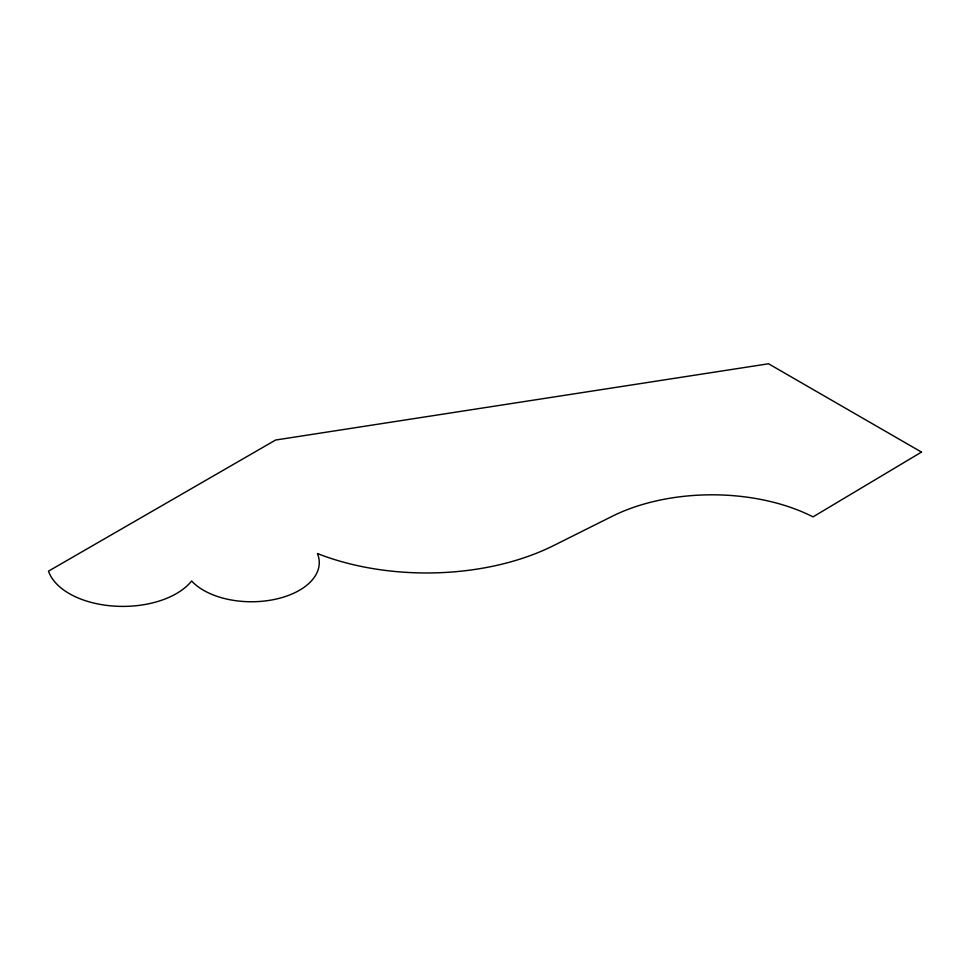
<?xml version="1.0" encoding="UTF-8"?>
<svg xmlns="http://www.w3.org/2000/svg" width="970" height="970" viewBox="0 0 970 970"><rect width="100%" height="100%" fill="white"/><g stroke="black" fill="none" stroke-linecap="round" stroke-linejoin="round"><path stroke-width="1.45" d="M921.5 452.093L813.018 516.877A152.545 88.076 0 0 0 612.216 516.283L553.349 545.698A193.782 111.877 0 0 1 317.42 553.543A67.791 39.139 0 0 1 275.444 599.23A67.791 39.139 0 0 1 191.623 581.006A75.781 43.747 0 0 1 113.854 606.092A75.781 43.747 0 0 1 48.5 571.148L275.613 440.028L768.531 363.774L921.5 452.093"/></g></svg>
